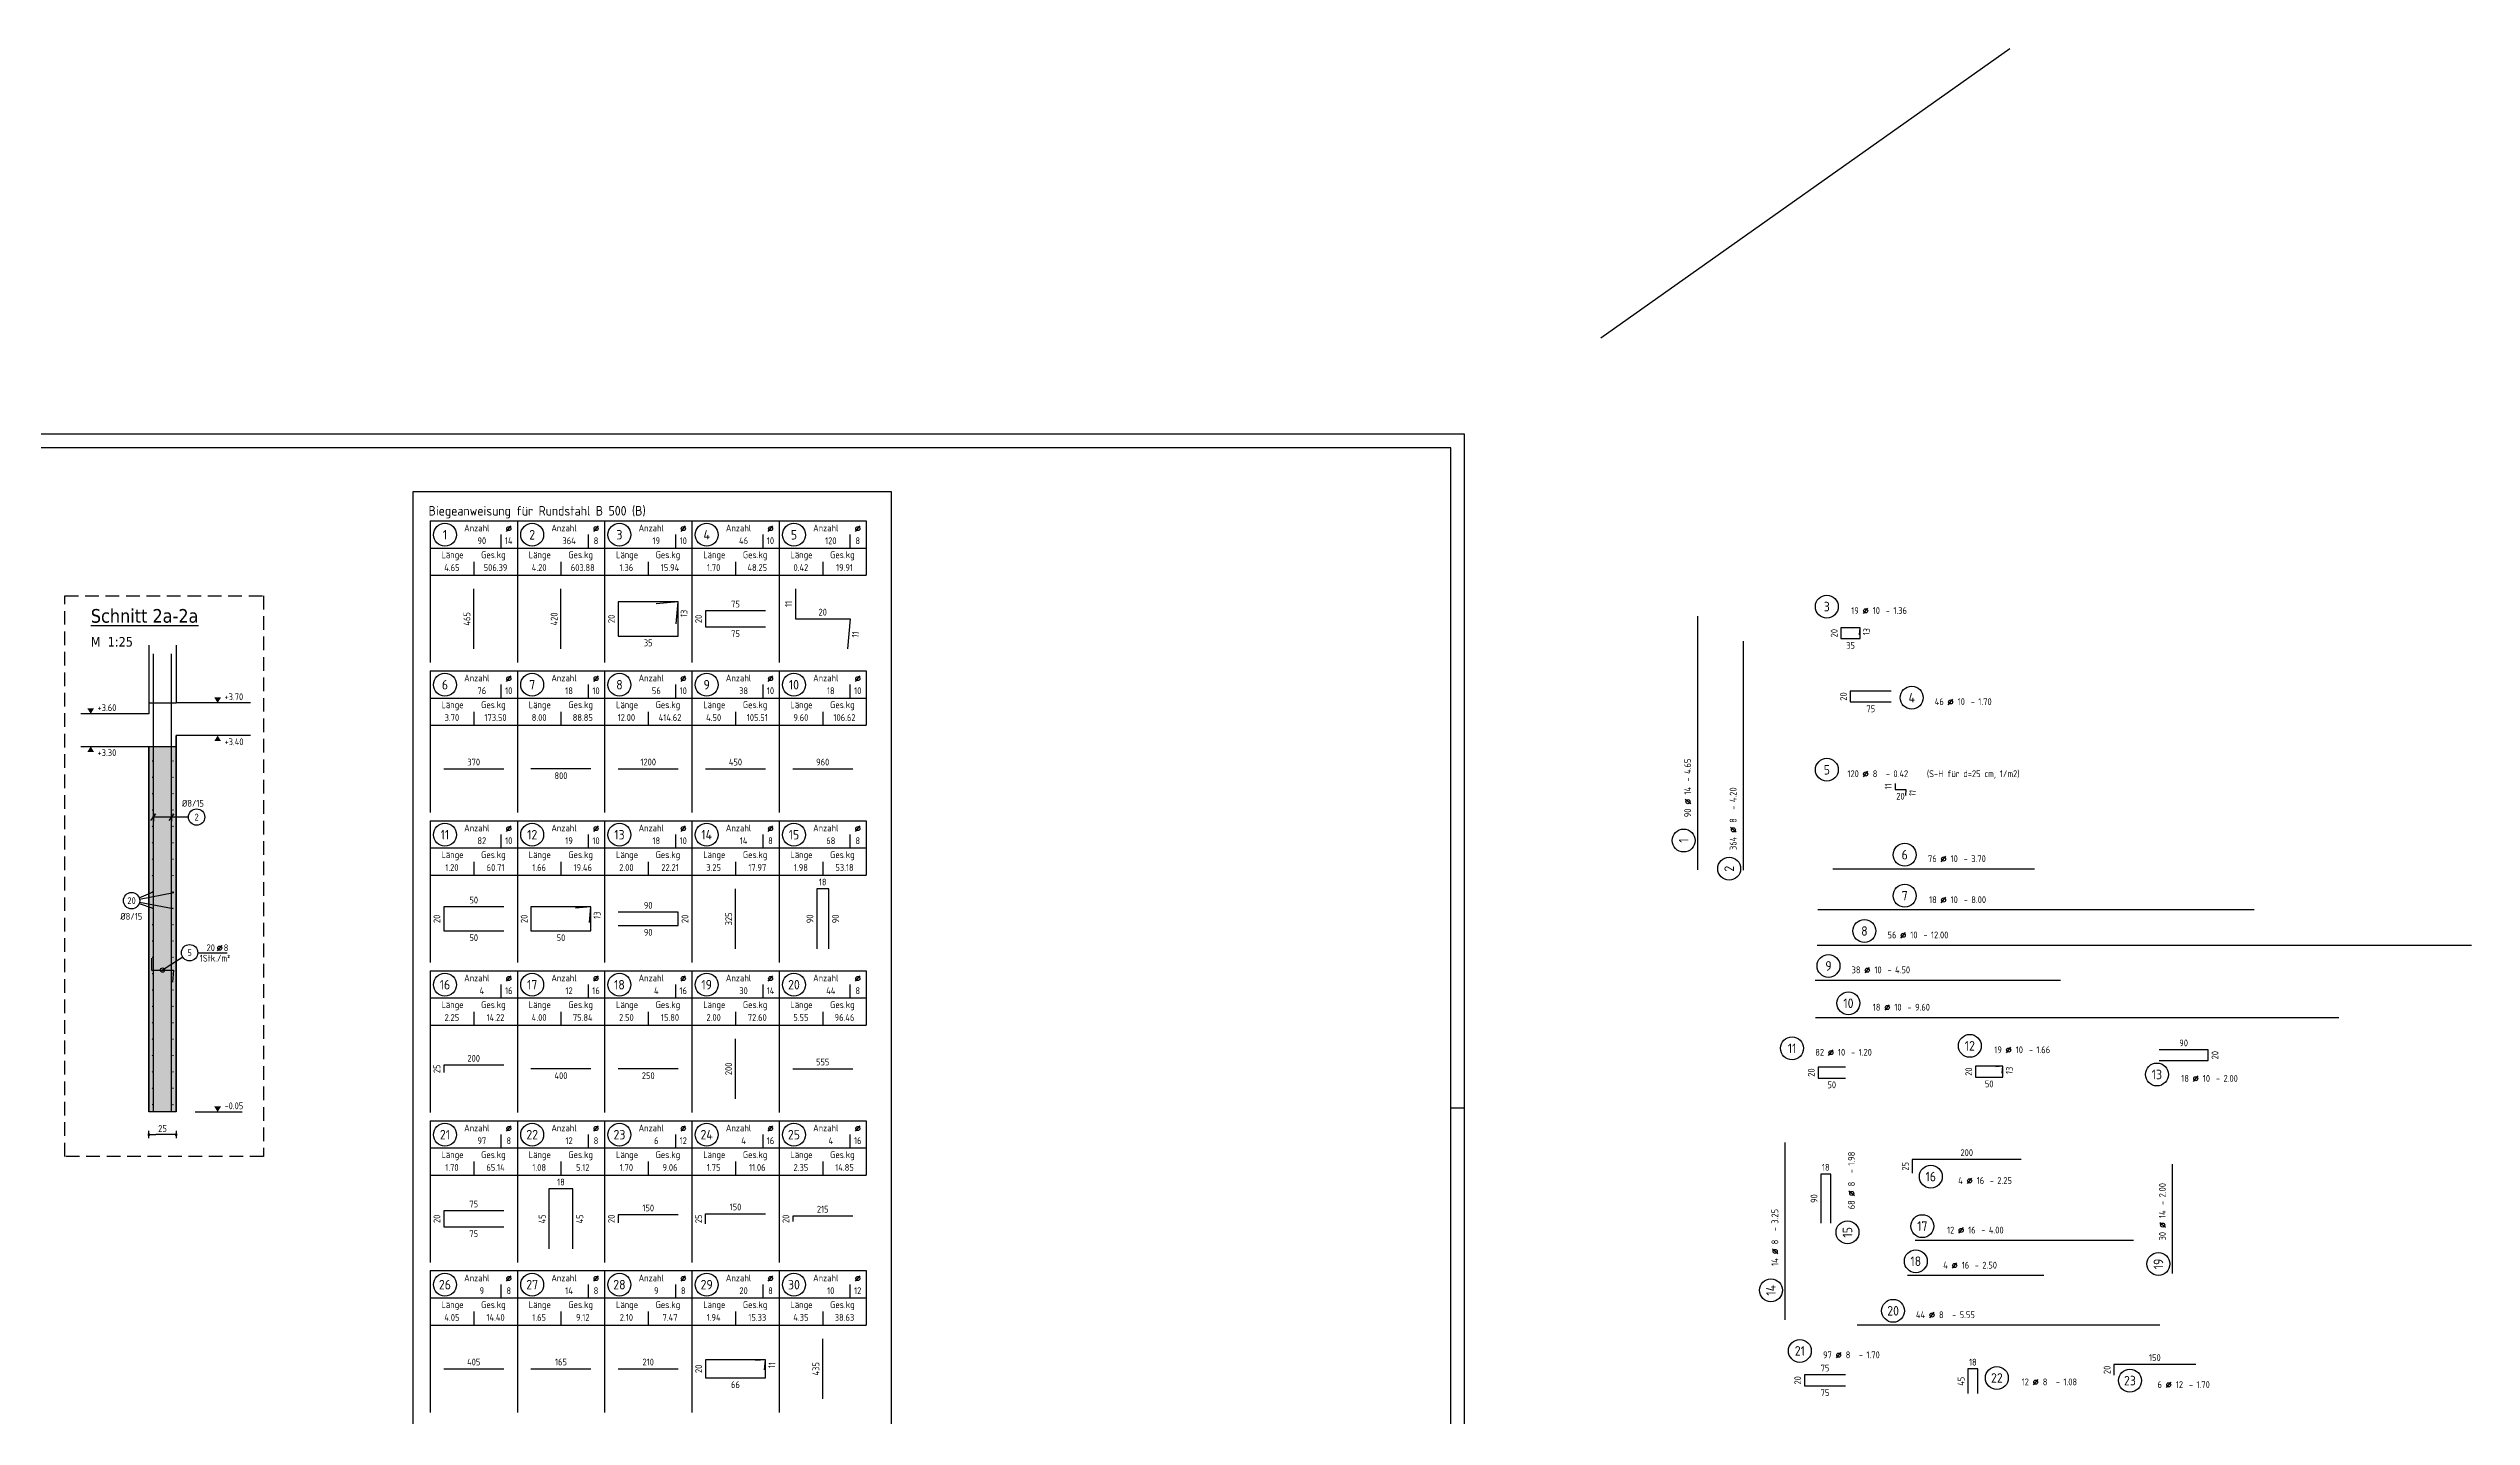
# Model space of a CAD drawing. Extents: x -7.1 to 83.9, y -5.7 to 50.5.
# Drawn here: x 39.48 to 83.92, y 25.45 to 50.53 of the extents above; entities that cross this region are included whole.
import ezdxf
from ezdxf.enums import TextEntityAlignment as Align

# ---------------------------------------------------------------- set-up
doc = ezdxf.new("R2010")
doc.units = 0
doc.header["$LTSCALE"] = 0.5
for name, pattern in [('AUSGEZOGEN', [1000.01, 1000, 0.01]), ('DASHED', [0.75, 0.5, -0.25]), ('STRICHLINIE', [0.75, 0.5, -0.25])]:
    doc.linetypes.add(name, pattern=pattern)
for name, color, linetype in [('AFU', 7, 'Continuous'), ('BETON', 7, 'Continuous'), ('DETAIL', 7, 'Continuous'), ('grau_mittel', 7, 'Continuous'), ('HILFE', 7, 'Continuous'), ('koten', 7, 'Continuous'), ('MASSE', 7, 'Continuous'), ('RAHMEN', 7, 'Continuous'), ('RND', 7, 'Continuous'), ('RND-1', 7, 'Continuous'), ('RND_BILD', 7, 'Continuous'), ('TEXT', 7, 'Continuous')]:
    doc.layers.add(name, color=color, linetype=linetype)
doc.layers.add('NOPLOT', color=7, linetype='Continuous', plot=False)
doc.styles.add('helv', font='tahoma.ttf')
doc.styles.add('txt', font='isocp.shx')
doc.linetypes.add('AFU_50K', pattern='A,0.15,["/",Standard,S=0.2,R=0,X=-0.01,Y=-0.1],0.07,["/",Standard,S=0.2,R=0,X=-0.01,Y=-0.1],0.15', length=0.37)
doc.dimstyles.new('DOT_I', dxfattribs={"dimscale": 0.5, "dimtxt": 0.25, "dimasz": 0.25, "dimexe": 0.1, "dimexo": 0.3, "dimgap": 0.1, "dimtad": 1, "dimdec": 3, "dimzin": 3, "dimtxsty": 'txt', "dimblk": 'DOT', "dimblk1": 'DOT', "dimblk2": 'DOT', "dimsah": 1, "dimcen": 0.1, "dimse1": 1, "dimse2": 1, "dimazin": 0, "dimtfac": 1, "dimtdec": 4, "dimtix": 1, "dimtmove": 2, "dimatfit": 3, "dimfxl": 0, "dimtvp": 1, "dimtolj": 1, "dimtzin": 0, "dimarcsym": 0})

# ---------------------------------------------------------------- blocks, each defined once
blk = doc.blocks.new('DINA0')
at = {"layer": 'NOPLOT', "color": 191, "linetype": 'AUSGEZOGEN'}
blk.add_line((123.9, 87.637), (138.9, 98.246), dxfattribs=at)
at = {"layer": 'RAHMEN'}
for p, q in [((118.9, 84.1), (0, 84.1)), ((118.9, 0), (118.9, 84.1))]:
    blk.add_line(p, q, dxfattribs=at)
at = {"layer": 'RAHMEN', "color": 5}
for p, q in [((118.4, 83.6), (2, 83.6)), ((118.4, 0.5), (118.4, 83.6))]:
    blk.add_line(p, q, dxfattribs=at)
at = {"layer": 'RAHMEN', "color": 7}
blk.add_line((118.4, 59.4), (118.9, 59.4), dxfattribs=at)
blk = doc.blocks.new('RND_AUSZ')
at = {"layer": 'RND', "color": 7, "linetype": 'Continuous'}
blk.add_line((1.341, 0.262), (1.509, 0.466), dxfattribs=at)
at = {"layer": 'RND', "color": 1, "linetype": 'Continuous'}
blk.add_circle((0, 0.52), 0.42, dxfattribs=at)
at = {"layer": 'RND', "color": 7, "linetype": 'Continuous'}
blk.add_circle((1.425, 0.364), 0.075, dxfattribs=at)
at = {"layer": 'RND', "color": 7, "linetype": 'Continuous', "style": 'txt'}
blk.add_text('-', height=0.25, dxfattribs=at).set_placement((2.163, 0.25))
for tag, p in [('WIEOFT', (-0.536, 0.25)), ('STK', (1.174, 0.25))]:
    blk.add_attdef(tag, text='', height=0.25, dxfattribs=at).set_placement(p, align=Align.RIGHT)
at = {"layer": 'RND', "color": 1, "linetype": 'Continuous', "style": 'txt'}
blk.add_attdef('POS', text='', height=0.35, dxfattribs=at).set_placement((0, 0.52), align=Align.MIDDLE)
at = {"layer": 'RND', "color": 7, "linetype": 'Continuous', "style": 'txt'}
for tag, p in [('DS', (1.683, 0.25)), ('LANG', (2.441, 0.25)), ('TEXT', (3.669, 0.25))]:
    blk.add_attdef(tag, p, '', height=0.25, dxfattribs=at)
blk = doc.blocks.new('okrd_u')
at = {"layer": 'koten', "color": 7, "linetype": 'Continuous'}
blk.add_solid([(-0.125, -0.202), (0.125, -0.202), (0, 0)], dxfattribs=at)
at = {"layer": 'koten', "style": 'txt'}
blk.add_attdef('OKRD', (0.25, -0.35), '', height=0.25, dxfattribs=at)
blk = doc.blocks.new('okrd_o')
at = {"layer": 'koten', "color": 7, "linetype": 'Continuous'}
blk.add_solid([(-0.125, 0.202), (0.125, 0.202), (0, 0)], dxfattribs=at)
at = {"layer": 'koten', "style": 'txt'}
blk.add_attdef('OKRD', (0.25, 0.1), '', height=0.25, dxfattribs=at)
blk = doc.blocks.new('DOT')
at = {"layer": 'MASSE', "color": 7, "linetype": 'Continuous'}
for p, q in [((0, 0), (-1, 0)), ((0, 0.54), (0, -0.54))]:
    blk.add_line(p, q, dxfattribs=at)
at = {"layer": 'MASSE', "color": 7, "linetype": 'Continuous', "const_width": 0.2}
blk.add_lwpolyline([(-0.1, 0, 1), (0.1, 0, 1)], format="xyb", close=True, dxfattribs=at)
blk = doc.blocks.new('*D28')
at = {"layer": 'Defpoints', "color": 0, "linetype": 'AUSGEZOGEN', "transparency": 16777216}
for p in [(41.324, 30.615), (41.324, 30.615), (41.824, 30.615)]:
    blk.add_point(p, dxfattribs=at)
at = {"layer": 'MASSE', "color": 0, "linetype": 'AUSGEZOGEN', "lineweight": -2, "transparency": 16777216}
blk.add_line((41.699, 30.615), (41.449, 30.615), dxfattribs=at)
at = {"layer": 'MASSE', "color": 0, "linetype": 'AUSGEZOGEN', "lineweight": -2, "transparency": 16777216, "xscale": 0.125, "yscale": 0.125, "zscale": 0.125, "rotation": 180}
blk.add_blockref('DOT', (41.324, 30.615), dxfattribs=at)
at = {"layer": 'MASSE', "color": 0, "linetype": 'AUSGEZOGEN', "lineweight": -2, "transparency": 16777216, "xscale": 0.125, "yscale": 0.125, "zscale": 0.125}
blk.add_blockref('DOT', (41.824, 30.615), dxfattribs=at)
at = {"layer": 'MASSE', "color": 0, "linetype": 'AUSGEZOGEN', "transparency": 16777216, "insert": (41.574, 30.728), "char_height": 0.125, "attachment_point": 5, "style": 'txt'}
blk.add_mtext('\\A1;25', dxfattribs=at)
blk = doc.blocks.new('RND_LEI')
at = {"layer": 'RND', "color": 7, "linetype": 'Continuous'}
blk.add_line((1.022, 0.066), (1.19, 0.27), dxfattribs=at)
for centre, radius in [((0, 0), 0.3), ((1.106, 0.168), 0.075)]:
    blk.add_circle(centre, radius, dxfattribs=at)
at = {"layer": 'RND', "color": 7, "linetype": 'Continuous', "style": 'txt'}
blk.add_attdef('POSL', text='', height=0.25, dxfattribs=at).set_placement((0, 0), align=Align.MIDDLE)
blk.add_attdef('ANZ', text='', height=0.25, dxfattribs=at).set_placement((0.931, 0.057), align=Align.RIGHT)
for tag, p in [('DUM', (1.253, 0.057)), ('ABSTD', (1.674, 0.057)), ('POSTXT', (0.374, -0.327))]:
    blk.add_attdef(tag, p, '', height=0.25, dxfattribs=at)
blk = doc.blocks.new('RND_HIN')
at = {"layer": 'RND', "color": 7, "linetype": 'Continuous'}
blk.add_circle((0, 0), 0.3, dxfattribs=at)
at = {"layer": 'RND', "color": 7, "linetype": 'Continuous', "style": 'txt'}
blk.add_attdef('POSI', text='', height=0.25, dxfattribs=at).set_placement((0, 0), align=Align.MIDDLE)
blk = doc.blocks.new('lei_gre')
at = {"layer": 'RND', "color": 7, "linetype": 'Continuous'}
for p, q in [((-0.09, -0.12), (0.09, 0.12)), ((0, 0.15), (0, -0.15))]:
    blk.add_line(p, q, dxfattribs=at)
blk = doc.blocks.new('RND_LIS2')
at = {"layer": 'RND', "color": 3, "linetype": 'Continuous'}
for p, q in [((0, 0), (0, -5.2)), ((0, 0), (3.2, 0)), ((3.2, 0), (3.2, -2)), ((2.6, -0.503), (2.6, -1)), ((0, -1), (3.2, -1)), ((1.6, -1.503), (1.6, -2)), ((0, -2), (3.2, -2))]:
    blk.add_line(p, q, dxfattribs=at)
at = {"layer": 'RND', "color": 7, "linetype": 'Continuous'}
blk.add_line((2.805, -0.39), (2.973, -0.186), dxfattribs=at)
at = {"layer": 'RND', "color": 1, "linetype": 'Continuous'}
blk.add_circle((0.545, -0.513), 0.42, dxfattribs=at)
at = {"layer": 'RND', "color": 7, "linetype": 'Continuous'}
blk.add_circle((2.889, -0.288), 0.075, dxfattribs=at)
at = {"layer": 'RND', "color": 7, "linetype": 'Continuous', "style": 'txt'}
for s, p in [('Anzahl', (1.249, -0.391)), ('Länge', (0.42, -1.373)), ('Ges.kg', (1.872, -1.373))]:
    blk.add_text(s, height=0.25, dxfattribs=at).set_placement(p)
at = {"layer": 'RND', "color": 1, "linetype": 'Continuous', "style": 'txt'}
blk.add_attdef('POS1', text='', height=0.35, dxfattribs=at).set_placement((0.545, -0.513), align=Align.MIDDLE)
at = {"layer": 'RND', "color": 7, "linetype": 'Continuous', "style": 'txt'}
for tag, p in [('STK1', (1.897, -0.859)), ('DS1', (2.885, -0.859)), ('LANG1', (0.8, -1.841)), ('GEW', (2.4, -1.841))]:
    blk.add_attdef(tag, text='', height=0.25, dxfattribs=at).set_placement(p, align=Align.CENTER)

msp = doc.modelspace()

# ---------------------------------------------------------------- hatches: boundary and pattern name
at = {"layer": 'grau_mittel'}
msp.add_hatch(color=61, dxfattribs=at).paths.add_polyline_path([(41.824, 37.731), (41.324, 37.731), (41.324, 31.031), (41.824, 31.031)])

# ---------------------------------------------------------------- linework, layer by layer
at = {"layer": 'AFU', "color": 8, "linetype": 'AFU_50K'}
for p, q in [((41.324, 38.531), (41.824, 38.531)), ((41.324, 37.731), (41.824, 37.731)), ((41.824, 31.031), (41.324, 31.031))]:
    msp.add_line(p, q, dxfattribs=at)
at = {"layer": 'BETON', "color": 6, "linetype": 'AUSGEZOGEN'}
for p, q in [((41.324, 39.587), (41.324, 38.331)), ((41.824, 39.587), (41.824, 38.531)), ((43.185, 37.931), (41.824, 37.931)), ((40.073, 37.731), (41.324, 37.731))]:
    msp.add_line(p, q, dxfattribs=at)
at = {"layer": 'BETON', "color": 6, "linetype": 'AUSGEZOGEN', "lineweight": 25}
for p, q in [((41.324, 38.331), (40.073, 38.331)), ((43.185, 38.531), (41.824, 38.531))]:
    msp.add_line(p, q, dxfattribs=at)
at = {"layer": 'BETON', "color": 6, "linetype": 'AUSGEZOGEN', "lineweight": 35}
for p, q in [((41.824, 37.931), (41.824, 31.031)), ((41.324, 37.731), (41.324, 31.031))]:
    msp.add_line(p, q, dxfattribs=at)
at = {"layer": 'DETAIL', "color": 102, "linetype": 'STRICHLINIE'}
msp.add_lwpolyline([(39.781, 30.216), (39.781, 40.496), (43.426, 40.496), (43.426, 30.216)], close=True, dxfattribs=at)
at = {"layer": 'HILFE', "color": 102, "linetype": 'AUSGEZOGEN'}
msp.add_line((42.173, 31.031), (43.033, 31.031), dxfattribs=at)
at = {"layer": 'RND', "color": 102, "linetype": 'AUSGEZOGEN'}
for p, q in [((42.049, 36.437), (41.391, 36.437)), ((41.145, 34.96), (41.404, 35.064)), ((41.147, 34.855), (41.395, 34.767)), ((41.153, 34.933), (41.781, 35.055)), ((41.153, 34.877), (41.772, 34.763)), ((41.944, 33.87), (41.574, 33.632))]:
    msp.add_line(p, q, dxfattribs=at)
at = {"layer": 'RND', "color": 7, "linetype": 'AUSGEZOGEN'}
msp.add_line((42.22, 33.951), (42.76, 33.951), dxfattribs=at)
at = {"layer": 'RND', "color": 1, "linetype": 'AUSGEZOGEN'}
for points in [[(69.73, 35.472), (69.73, 40.122)], [(70.565, 35.462), (70.565, 39.662)], [(72.694, 39.781), (72.705, 39.91), (72.355, 39.91), (72.355, 39.71), (72.705, 39.71), (72.705, 39.91), (72.575, 39.899)], [(41.407, 31.031), (41.407, 39.431)], [(41.741, 31.031), (41.741, 39.431)], [(73.276, 38.748), (72.526, 38.748), (72.526, 38.548), (73.276, 38.548)], [(73.346, 37.055), (73.346, 36.945), (73.546, 36.945), (73.536, 36.835)], [(72.206, 35.487), (75.906, 35.487)], [(79.931, 34.736), (71.931, 34.736)], [(71.919, 34.089), (83.919, 34.089)], [(71.881, 33.449), (76.381, 33.449)], [(71.887, 32.764), (81.487, 32.764)], [(78.189, 31.972), (79.089, 31.972), (79.089, 32.172), (78.189, 32.172)], [(72.436, 31.853), (71.936, 31.853), (71.936, 31.653), (72.436, 31.653)], [(75.311, 31.74), (75.323, 31.87), (74.823, 31.87), (74.823, 31.67), (75.323, 31.67), (75.323, 31.87), (75.193, 31.858)], [(71.33, 27.218), (71.33, 30.468)], [(72.167, 28.992), (72.167, 29.892), (71.987, 29.892), (71.987, 28.992)], [(75.662, 30.16), (73.662, 30.16), (73.662, 29.91)], [(78.437, 28.071), (78.437, 30.071)], [(77.717, 28.677), (73.717, 28.677)], [(76.075, 28.034), (73.575, 28.034)], [(72.65, 27.125), (78.2, 27.125)], [(74.863, 25.868), (74.863, 26.318), (74.683, 26.318), (74.683, 25.868)], [(78.861, 26.402), (77.361, 26.402), (77.361, 26.202)], [(72.437, 26.21), (71.687, 26.21), (71.687, 26.01), (72.437, 26.01)]]:
    msp.add_lwpolyline(points, dxfattribs=at)
at = {"layer": 'RND', "color": 7, "linetype": 'AUSGEZOGEN', "const_width": 0.012}
for points in [[(41.384, 37.466, 1), (41.396, 37.466, 1)], [(41.76, 37.466, 1), (41.772, 37.466, 1)], [(41.384, 37.166, 1), (41.396, 37.166, 1)], [(41.76, 37.166, 1), (41.772, 37.166, 1)], [(41.384, 36.866, 1), (41.396, 36.866, 1)], [(41.384, 36.566, 1), (41.396, 36.566, 1)], [(41.76, 36.866, 1), (41.772, 36.866, 1)], [(41.76, 36.566, 1), (41.772, 36.566, 1)], [(41.384, 36.266, 1), (41.396, 36.266, 1)], [(41.76, 36.266, 1), (41.772, 36.266, 1)], [(41.384, 35.966, 1), (41.396, 35.966, 1)], [(41.384, 35.666, 1), (41.396, 35.666, 1)], [(41.76, 35.966, 1), (41.772, 35.966, 1)], [(41.76, 35.666, 1), (41.772, 35.666, 1)], [(41.384, 35.366, 1), (41.396, 35.366, 1)], [(41.76, 35.366, 1), (41.772, 35.366, 1)], [(41.384, 35.066, 1), (41.396, 35.066, 1)], [(41.384, 34.766, 1), (41.396, 34.766, 1)], [(41.76, 35.066, 1), (41.772, 35.066, 1)], [(41.76, 34.766, 1), (41.772, 34.766, 1)], [(41.384, 34.466, 1), (41.396, 34.466, 1)], [(41.76, 34.466, 1), (41.772, 34.466, 1)], [(41.384, 34.166, 1), (41.396, 34.166, 1)], [(41.384, 33.866, 1), (41.396, 33.866, 1)], [(41.76, 34.166, 1), (41.772, 34.166, 1)], [(41.76, 33.866, 1), (41.772, 33.866, 1)], [(41.384, 33.566, 1), (41.396, 33.566, 1)], [(41.76, 33.566, 1), (41.772, 33.566, 1)], [(41.384, 33.266, 1), (41.396, 33.266, 1)], [(41.384, 32.966, 1), (41.396, 32.966, 1)], [(41.76, 33.266, 1), (41.772, 33.266, 1)], [(41.76, 32.966, 1), (41.772, 32.966, 1)], [(41.384, 32.666, 1), (41.396, 32.666, 1)], [(41.76, 32.666, 1), (41.772, 32.666, 1)], [(41.384, 32.366, 1), (41.396, 32.366, 1)], [(41.384, 32.066, 1), (41.396, 32.066, 1)], [(41.76, 32.366, 1), (41.772, 32.366, 1)], [(41.76, 32.066, 1), (41.772, 32.066, 1)], [(41.384, 31.766, 1), (41.396, 31.766, 1)], [(41.76, 31.766, 1), (41.772, 31.766, 1)], [(41.384, 31.466, 1), (41.396, 31.466, 1)], [(41.384, 31.166, 1), (41.396, 31.166, 1)], [(41.76, 31.466, 1), (41.772, 31.466, 1)], [(41.76, 31.166, 1), (41.772, 31.166, 1)]]:
    msp.add_lwpolyline(points, format="xyb", close=True, dxfattribs=at)
at = {"layer": 'RND', "color": 7, "linetype": 'AUSGEZOGEN'}
msp.add_circle((41.574, 33.632), 0.04, dxfattribs=at)
at = {"layer": 'RND-1', "color": 1, "linetype": 'AUSGEZOGEN'}
msp.add_lwpolyline([(41.374, 33.852), (41.374, 33.632), (41.774, 33.632), (41.755, 33.413)], dxfattribs=at)
at = {"layer": 'RND_BILD', "color": 1, "linetype": 'AUSGEZOGEN'}
for points in [[(47.281, 39.521), (47.281, 40.621)], [(48.881, 39.521), (48.881, 40.621)], [(53.18, 40.621), (53.18, 40.07), (54.182, 40.07), (54.134, 39.521)], [(50.995, 39.979), (51.031, 40.386), (49.931, 40.386), (49.931, 39.757), (51.031, 39.757), (51.031, 40.386), (50.624, 40.35)], [(52.631, 40.218), (51.531, 40.218), (51.531, 39.925), (52.631, 39.925)], [(46.731, 37.321), (47.831, 37.321)], [(49.431, 37.321), (48.331, 37.321)], [(49.931, 37.321), (51.031, 37.321)], [(51.531, 37.321), (52.631, 37.321)], [(53.131, 37.321), (54.231, 37.321)], [(52.081, 34.021), (52.081, 35.121)], [(53.791, 34.021), (53.791, 35.121), (53.571, 35.121), (53.571, 34.021)], [(47.831, 34.791), (46.731, 34.791), (46.731, 34.351), (47.831, 34.351)], [(49.406, 34.507), (49.431, 34.791), (48.331, 34.791), (48.331, 34.351), (49.431, 34.351), (49.431, 34.791), (49.146, 34.766)], [(49.931, 34.449), (51.031, 34.449), (51.031, 34.694), (49.931, 34.694)], [(52.081, 31.271), (52.081, 32.371)], [(47.831, 31.89), (46.731, 31.89), (46.731, 31.753)], [(49.431, 31.821), (48.331, 31.821)], [(51.031, 31.821), (49.931, 31.821)], [(53.131, 31.821), (54.231, 31.821)], [(49.101, 28.521), (49.101, 29.621), (48.661, 29.621), (48.661, 28.521)], [(47.831, 29.218), (46.731, 29.218), (46.731, 28.925), (47.831, 28.925)], [(51.031, 29.145), (49.931, 29.145), (49.931, 28.998)], [(51.531, 28.98), (51.531, 29.163), (52.631, 29.163)], [(54.231, 29.123), (53.131, 29.123), (53.131, 29.02)], [(53.681, 25.771), (53.681, 26.871)], [(46.731, 26.321), (47.831, 26.321)], [(48.331, 26.321), (49.431, 26.321)], [(49.931, 26.321), (51.031, 26.321)], [(52.615, 26.305), (52.631, 26.488), (51.531, 26.488), (51.531, 26.155), (52.631, 26.155), (52.631, 26.488), (52.448, 26.472)]]:
    msp.add_lwpolyline(points, dxfattribs=at)
at = {"layer": 'TEXT', "color": 1, "linetype": 'AUSGEZOGEN'}
msp.add_lwpolyline([(46.171, 42.406), (54.936, 42.406), (54.936, 19.752), (46.171, 19.752)], close=True, dxfattribs=at)

# ---------------------------------------------------------------- block references
at = {"layer": 'koten', "color": 7, "linetype": 'DASHED', "xscale": 0.5, "yscale": 0.5, "zscale": 0.5}
for p, values in [((42.585, 38.531), {'OKRD': '+3.70'}), ((40.257, 38.331), {'OKRD': '+3.60'})]:
    msp.add_blockref('okrd_o', p, dxfattribs=at).add_auto_attribs(values)
at = {"layer": 'koten', "color": 7, "linetype": 'AUSGEZOGEN', "xscale": 0.5, "yscale": 0.5, "zscale": 0.5}
for p, values in [((42.585, 37.931), {'OKRD': '+3.40'}), ((40.257, 37.731), {'OKRD': '+3.30'})]:
    msp.add_blockref('okrd_u', p, dxfattribs=at).add_auto_attribs(values)
at = {"layer": 'koten', "color": 7, "linetype": 'AUSGEZOGEN'}
ref = msp.add_blockref('okrd_o', (42.585, 31.031), dxfattribs=dict(at, xscale=0.5, yscale=0.5, zscale=0.5))
ref.add_attrib('OKRD', '-0.05', (42.71, 31.081), dxfattribs={"layer": '0', "color": 0, "linetype": 'ByBlock', "height": 0.125, "style": 'txt'})
at = {"layer": 'RAHMEN', "color": 7, "linetype": 'AUSGEZOGEN', "xscale": 0.5, "yscale": 0.5, "zscale": 0.5}
msp.add_blockref('DINA0', (6.001, 1.407), dxfattribs=at)
at = {"layer": 'RND', "color": 7, "linetype": 'AUSGEZOGEN', "xscale": 0.5, "yscale": 0.5, "zscale": 0.5}
for name, p, values in [('RND_AUSZ', (72.095, 40.037), {'POS': '3', 'STK': '19', 'DS': '10', 'LANG': '1.36'}), ('RND_AUSZ', (73.653, 38.367), {'POS': '4', 'STK': '46', 'DS': '10', 'LANG': '1.70'}), ('RND_AUSZ', (72.096, 37.045), {'POS': '5', 'STK': '120', 'DS': '8', 'LANG': '0.42', 'TEXT': '(S-H für d=25 cm, 1/m2)'}), ('RND_HIN', (42.199, 36.437), {'POSI': '2'}), ('RND_AUSZ', (73.524, 35.487), {'POS': '6', 'STK': '76', 'DS': '10', 'LANG': '3.70'}), ('RND_AUSZ', (73.524, 34.736), {'POS': '7', 'STK': '18', 'DS': '10', 'LANG': '8.00'}), ('RND_HIN', (41.006, 34.905), {'POSI': '20'}), ('RND_AUSZ', (72.785, 34.089), {'POS': '8', 'STK': '56', 'DS': '10', 'LANG': '12.00'}), ('RND_LEI', (42.07, 33.951), {'POSL': '5', 'DUM': '8', 'ANZ': '20', 'POSTXT': '1Stk./m²'}), ('RND_AUSZ', (72.126, 33.449), {'POS': '9', 'STK': '38', 'DS': '10', 'LANG': '4.50'}), ('RND_AUSZ', (72.492, 32.764), {'POS': '10', 'STK': '18', 'DS': '10', 'LANG': '9.60'}), ('RND_AUSZ', (74.718, 31.983), {'POS': '12', 'STK': '19', 'DS': '10', 'LANG': '1.66'}), ('RND_AUSZ', (71.458, 31.938), {'POS': '11', 'STK': '82', 'DS': '10', 'LANG': '1.20'}), ('RND_AUSZ', (78.149, 31.458), {'POS': '13', 'STK': '18', 'DS': '10', 'LANG': '2.00'}), ('RND_AUSZ', (71.601, 26.39), {'POS': '21', 'STK': '97', 'DS': '8', 'LANG': '1.70'}), ('RND_AUSZ', (75.214, 25.894), {'POS': '22', 'STK': '12', 'DS': '8', 'LANG': '1.08'})]:
    msp.add_blockref(name, p, dxfattribs=at).add_auto_attribs(values)
at = {"layer": 'RND', "color": 7, "linetype": 'AUSGEZOGEN', "xscale": 0.5, "yscale": 0.5, "zscale": 0.5, "rotation": 90}
for p, values in [((69.73, 36.008), {'POS': '1', 'STK': '90', 'DS': '14', 'LANG': '4.65'}), ((70.565, 35.491), {'POS': '2', 'STK': '364', 'DS': '8', 'LANG': '4.20'}), ((72.734, 28.825), {'POS': '15', 'STK': '68', 'DS': '8', 'LANG': '1.98'}), ((71.33, 27.762), {'POS': '14', 'STK': '14', 'DS': '8', 'LANG': '3.25'})]:
    msp.add_blockref('RND_AUSZ', p, dxfattribs=at).add_auto_attribs(values)
at = {"layer": 'RND', "color": 7, "linetype": 'AUSGEZOGEN', "xscale": 0.5, "yscale": 0.5, "zscale": 0.5}
for p in [(41.407, 36.437), (41.741, 36.437)]:
    msp.add_blockref('lei_gre', p, dxfattribs=at)
at = {"layer": 'RND', "color": 1, "linetype": 'AUSGEZOGEN', "xscale": 0.5, "yscale": 0.5, "zscale": 0.5}
msp.add_blockref('RND_AUSZ', (74.002, 29.586), dxfattribs=at).add_auto_attribs({'POS': '16', 'STK': '4', 'DS': '16', 'LANG': '2.25'})
at = {"layer": 'RND', "color": 102, "linetype": 'AUSGEZOGEN', "xscale": 0.5, "yscale": 0.5, "zscale": 0.5, "rotation": 90}
msp.add_blockref('RND_AUSZ', (78.437, 28.244), dxfattribs=at).add_auto_attribs({'POS': '19', 'STK': '30', 'DS': '14', 'LANG': '2.00'})
at = {"layer": 'RND', "color": 191, "linetype": 'AUSGEZOGEN', "xscale": 0.5, "yscale": 0.5, "zscale": 0.5}
msp.add_blockref('RND_AUSZ', (73.846, 28.677), dxfattribs=at).add_auto_attribs({'POS': '17', 'STK': '12', 'DS': '16', 'LANG': '4.00'})
at = {"layer": 'RND', "color": 102, "linetype": 'AUSGEZOGEN', "xscale": 0.5, "yscale": 0.5, "zscale": 0.5}
for p, values in [((73.727, 28.034), {'POS': '18', 'STK': '4', 'DS': '16', 'LANG': '2.50'}), ((73.311, 27.125), {'POS': '20', 'STK': '44', 'DS': '8', 'LANG': '5.55'}), ((77.654, 25.845), {'POS': '23', 'STK': '6', 'DS': '12', 'LANG': '1.70'})]:
    msp.add_blockref('RND_AUSZ', p, dxfattribs=at).add_auto_attribs(values)
at = {"layer": 'RND_BILD', "color": 6, "linetype": 'AUSGEZOGEN', "xscale": 0.5, "yscale": 0.5, "zscale": 0.5}
for p, values in [((46.481, 41.871), {'POS1': '1', 'STK1': '90', 'DS1': '14', 'LANG1': '4.65', 'GEW': '506.39'}), ((46.481, 30.871), {'POS1': '21', 'STK1': '97', 'DS1': '8', 'LANG1': '1.70', 'GEW': '65.14'})]:
    msp.add_blockref('RND_LIS2', p, dxfattribs=at).add_auto_attribs(values)
at = {"layer": 'RND_BILD', "color": 7, "linetype": 'AUSGEZOGEN', "xscale": 0.5, "yscale": 0.5, "zscale": 0.5}
for p, values in [((48.081, 41.871), {'POS1': '2', 'STK1': '364', 'DS1': '8', 'LANG1': '4.20', 'GEW': '603.88'}), ((49.681, 41.871), {'POS1': '3', 'STK1': '19', 'DS1': '10', 'LANG1': '1.36', 'GEW': '15.94'}), ((51.281, 41.871), {'POS1': '4', 'STK1': '46', 'DS1': '10', 'LANG1': '1.70', 'GEW': '48.25'}), ((52.881, 41.871), {'POS1': '5', 'STK1': '120', 'DS1': '8', 'LANG1': '0.42', 'GEW': '19.91'}), ((46.481, 39.121), {'POS1': '6', 'STK1': '76', 'DS1': '10', 'LANG1': '3.70', 'GEW': '173.50'}), ((48.081, 39.121), {'POS1': '7', 'STK1': '18', 'DS1': '10', 'LANG1': '8.00', 'GEW': '88.85'}), ((49.681, 39.121), {'POS1': '8', 'STK1': '56', 'DS1': '10', 'LANG1': '12.00', 'GEW': '414.62'}), ((51.281, 39.121), {'POS1': '9', 'STK1': '38', 'DS1': '10', 'LANG1': '4.50', 'GEW': '105.51'}), ((52.881, 39.121), {'POS1': '10', 'STK1': '18', 'DS1': '10', 'LANG1': '9.60', 'GEW': '106.62'}), ((46.481, 36.371), {'POS1': '11', 'STK1': '82', 'DS1': '10', 'LANG1': '1.20', 'GEW': '60.71'}), ((48.081, 36.371), {'POS1': '12', 'STK1': '19', 'DS1': '10', 'LANG1': '1.66', 'GEW': '19.46'}), ((49.681, 36.371), {'POS1': '13', 'STK1': '18', 'DS1': '10', 'LANG1': '2.00', 'GEW': '22.21'}), ((51.281, 36.371), {'POS1': '14', 'STK1': '14', 'DS1': '8', 'LANG1': '3.25', 'GEW': '17.97'}), ((52.881, 36.371), {'POS1': '15', 'STK1': '68', 'DS1': '8', 'LANG1': '1.98', 'GEW': '53.18'}), ((46.481, 33.621), {'POS1': '16', 'STK1': '4', 'DS1': '16', 'LANG1': '2.25', 'GEW': '14.22'}), ((48.081, 33.621), {'POS1': '17', 'STK1': '12', 'DS1': '16', 'LANG1': '4.00', 'GEW': '75.84'}), ((49.681, 33.621), {'POS1': '18', 'STK1': '4', 'DS1': '16', 'LANG1': '2.50', 'GEW': '15.80'}), ((51.281, 33.621), {'POS1': '19', 'STK1': '30', 'DS1': '14', 'LANG1': '2.00', 'GEW': '72.60'}), ((52.881, 33.621), {'POS1': '20', 'STK1': '44', 'DS1': '8', 'LANG1': '5.55', 'GEW': '96.46'}), ((48.081, 30.871), {'POS1': '22', 'STK1': '12', 'DS1': '8', 'LANG1': '1.08', 'GEW': '5.12'}), ((49.681, 30.871), {'POS1': '23', 'STK1': '6', 'DS1': '12', 'LANG1': '1.70', 'GEW': '9.06'}), ((51.281, 30.871), {'POS1': '24', 'STK1': '4', 'DS1': '16', 'LANG1': '1.75', 'GEW': '11.06'}), ((52.881, 30.871), {'POS1': '25', 'STK1': '4', 'DS1': '16', 'LANG1': '2.35', 'GEW': '14.85'}), ((46.481, 28.121), {'POS1': '26', 'STK1': '9', 'DS1': '8', 'LANG1': '4.05', 'GEW': '14.40'}), ((48.081, 28.121), {'POS1': '27', 'STK1': '14', 'DS1': '8', 'LANG1': '1.65', 'GEW': '9.12'}), ((49.681, 28.121), {'POS1': '28', 'STK1': '9', 'DS1': '8', 'LANG1': '2.10', 'GEW': '7.47'}), ((51.281, 28.121), {'POS1': '29', 'STK1': '20', 'DS1': '8', 'LANG1': '1.94', 'GEW': '15.33'}), ((52.881, 28.121), {'POS1': '30', 'STK1': '10', 'DS1': '12', 'LANG1': '4.35', 'GEW': '38.63'})]:
    msp.add_blockref('RND_LIS2', p, dxfattribs=at).add_auto_attribs(values)

# ---------------------------------------------------------------- texts
at = {"layer": 'RND', "color": 7, "linetype": 'AUSGEZOGEN', "style": 'txt'}
for s, rotation, p in [('20', 90, (72.23, 39.81)), ('13', 84.9999, (72.824, 39.835)), ('20', 90, (72.401, 38.648)), ('11', 90, (73.221, 37)), ('11', 85, (73.665, 36.879)), ('20', 90, (79.214, 32.072)), ('20', 90, (71.811, 31.753)), ('20', 90, (74.698, 31.77)), ('13', 84.9999, (75.442, 31.794)), ('25', 90, (73.537, 30.035)), ('90', 90, (71.862, 29.442)), ('20', 90, (77.236, 26.302)), ('20', 90, (71.562, 26.11)), ('45', 90, (74.558, 26.093))]:
    msp.add_text(s, height=0.125, rotation=rotation, dxfattribs=at).set_placement(p, align=Align.MIDDLE)
for s, p in [('35', (72.53, 39.585)), ('75', (72.901, 38.423)), ('20', (73.446, 36.82)), ('90', (78.639, 32.297)), ('50', (72.186, 31.528)), ('50', (75.073, 31.545)), ('200', (74.662, 30.285)), ('18', (72.077, 30.017)), ('75', (72.062, 26.335)), ('18', (74.773, 26.443)), ('150', (78.111, 26.527)), ('75', (72.062, 25.885))]:
    msp.add_text(s, height=0.125, dxfattribs=at).set_placement(p, align=Align.MIDDLE)
at = {"layer": 'RND_BILD', "color": 7, "linetype": 'AUSGEZOGEN', "style": 'txt'}
for s, rotation, p in [('465', 90, (47.156, 40.071)), ('420', 90, (48.756, 40.071)), ('20', 90, (49.806, 40.071)), ('13', 84.9999, (51.137, 40.171)), ('20', 90, (51.406, 40.071)), ('11', 90, (53.055, 40.346)), ('11', 85, (54.282, 39.785)), ('370', 360, (47.281, 37.446)), ('1200', 360, (50.481, 37.446)), ('450', 360, (52.081, 37.446)), ('800', 360, (48.881, 37.196)), ('13', 84.9999, (49.543, 34.638)), ('325', 90, (51.956, 34.571)), ('20', 90, (46.606, 34.571)), ('20', 90, (48.206, 34.571)), ('20', 90, (51.156, 34.571)), ('90', 90, (53.446, 34.571)), ('90', 90, (53.916, 34.571)), ('555', 360, (53.681, 31.946)), ('25', 90, (46.606, 31.821)), ('200', 90, (51.956, 31.821)), ('20', 90, (46.606, 29.071)), ('45', 90, (48.536, 29.071)), ('45', 90, (49.226, 29.071)), ('20', 90, (49.806, 29.071)), ('25', 90, (51.406, 29.071)), ('20', 90, (53.006, 29.071)), ('405', 360, (47.281, 26.446)), ('20', 90, (51.406, 26.321)), ('11', 84.9999, (52.747, 26.386)), ('435', 90, (53.556, 26.321))]:
    msp.add_text(s, height=0.125, rotation=rotation, dxfattribs=at).set_placement(p, align=Align.MIDDLE)
for s, p in [('75', (52.081, 40.343)), ('20', (53.681, 40.195)), ('35', (50.481, 39.632)), ('75', (52.081, 39.8)), ('960', (53.681, 37.446)), ('18', (53.681, 35.246)), ('50', (47.281, 34.916)), ('90', (50.481, 34.819)), ('50', (47.281, 34.226)), ('50', (48.881, 34.226)), ('90', (50.481, 34.324)), ('200', (47.281, 32.015)), ('400', (48.881, 31.696)), ('250', (50.481, 31.696)), ('18', (48.881, 29.746)), ('75', (47.281, 29.343)), ('150', (50.481, 29.27)), ('150', (52.081, 29.288)), ('215', (53.681, 29.248)), ('75', (47.281, 28.8)), ('165', (48.881, 26.446)), ('210', (50.481, 26.446)), ('66', (52.081, 26.03))]:
    msp.add_text(s, height=0.125, dxfattribs=at).set_placement(p, align=Align.MIDDLE)
at = {"layer": 'TEXT', "color": 1, "linetype": 'AUSGEZOGEN'}
for s, style, p in [('Biegeanweisung für Rundstahl B 500 (B)', 'txt', (46.454, 41.966)), ('M  1:25', 'helv', (40.259, 39.564))]:
    msp.add_text(s, height=0.175, dxfattribs=dict(at, style=style)).set_placement(p)
at = {"layer": 'TEXT', "color": 6, "linetype": 'AUSGEZOGEN', "style": 'helv'}
msp.add_text('%%USchnitt 2a-2a', height=0.25, dxfattribs=at).set_placement((40.259, 40.002))
at = {"layer": 'TEXT', "color": 7, "linetype": 'AUSGEZOGEN', "style": 'txt'}
for p in [(41.932, 36.628), (40.801, 34.555)]:
    msp.add_text('%%C8/15', height=0.125, dxfattribs=at).set_placement(p)

# ---------------------------------------------------------------- dimensions: what is measured, and where the dimension line sits
at = {"layer": 'MASSE', "color": 7, "linetype": 'AUSGEZOGEN'}
dim = msp.add_linear_dim(base=(41.324, 30.615), p1=(41.824, 30.615), p2=(41.324, 30.615), dimstyle='DOT_I', override={"dimdec": 0, "dimlfac": 50}, dxfattribs=at)
dim.commit()
dim.dimension.update_dxf_attribs({"geometry": '*D28', "text_midpoint": (41.574, 30.728)})

doc.saveas('drawing.dxf')
